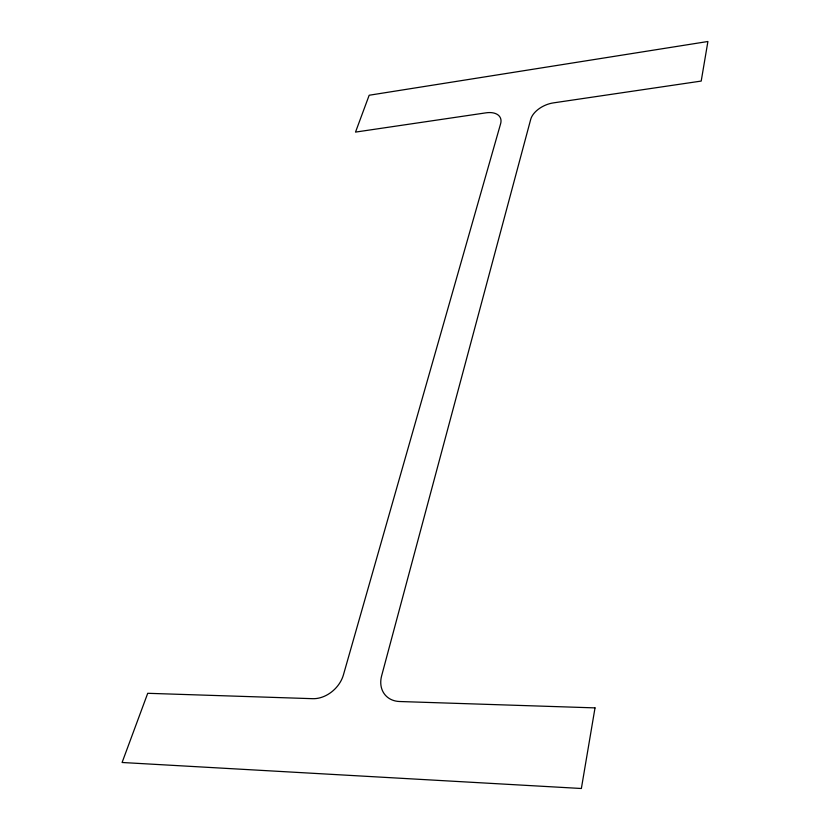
<?xml version="1.0" encoding="UTF-8"?>
<svg xmlns="http://www.w3.org/2000/svg" width="830" height="830" viewBox="0 0 830 830"><rect width="100%" height="100%" fill="white"/><g stroke="black" fill="none" stroke-linecap="round" stroke-linejoin="round"><path stroke-width="1.25" d="M595.017 707.886L581.363 788.5L122.093 762.49L147.719 693.299L312.713 698.684A27.317 20.719 -43.7 0 0 343.413 674.915L500.625 123.712A20.211 11.962 -25.9 0 0 486.058 112.828L355.52 132.095L369.174 95.243L707.907 41.5L701.205 81.07L553.382 102.889A20.719 12.409 -24.1 0 0 530.702 119.385L381.624 675.859A27.826 22.078 -41.7 0 0 399.635 701.516L595.017 707.886"/></g></svg>
